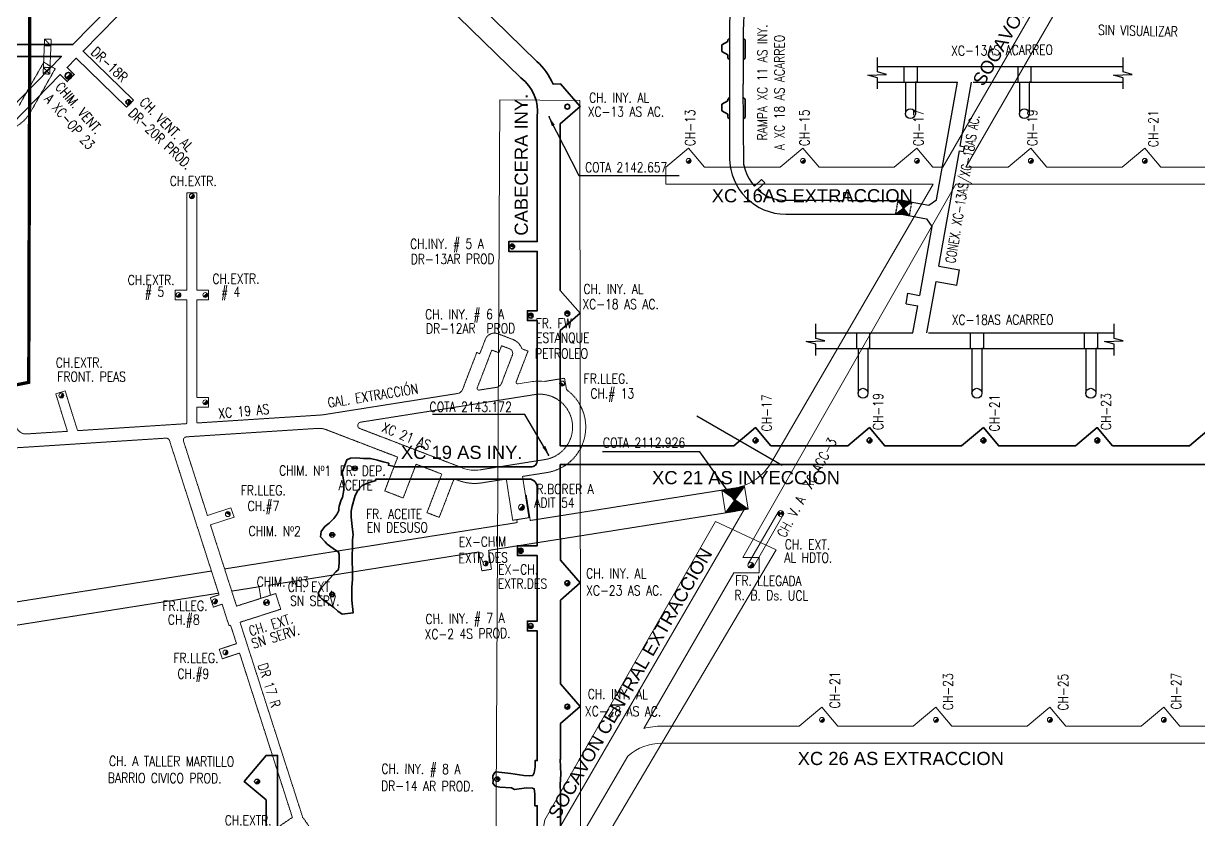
# Model space of a CAD drawing. Header units: millimetres. Extents: x -28 to 1943, y -5245 to 2752.
# Drawn here: x 774.6 to 1131.8, y -4538.3 to -4296.3 of the extents above; entities that cross this region are included whole.
import ezdxf
from ezdxf.enums import TextEntityAlignment as Align

# ---------------------------------------------------------------- set-up
doc = ezdxf.new("R2010")
doc.units = ezdxf.units.MM
for name, pattern in [('CONTINUA', [0]), ('HIDDEN', [0.375, 0.25, -0.125]), ('HIDDEN2', [0.1875, 0.125, -0.0625])]:
    doc.linetypes.add(name, pattern=pattern)
for name, color, linetype, lineweight, transparency in [('15-212', 1, 'Continuous', 18, 0.5), ('186', 1, 'Continuous', 18, 0.5), ('188', 1, 'Continuous', 18, 0.5)]:
    doc.layers.add(name, color=color, linetype=linetype, lineweight=lineweight, transparency=transparency)
doc.styles.add('DG-T1-473 TO 560$1$Standard', font='arial.ttf')
doc.styles.add('ROMANS', font='romans.shx', dxfattribs={"width": 0.8})
doc.dimstyles.new('1-75', dxfattribs={"dimscale": 0.075, "dimtxt": 2.5, "dimasz": 3, "dimexe": 1, "dimexo": 2, "dimgap": 1, "dimtad": 1, "dimzin": 1, "dimtxsty": 'ROMANS', "dimcen": 2.5, "dimclrd": 1, "dimclre": 1, "dimclrt": 7, "dimaunit": 1, "dimadec": 3, "dimazin": 0, "dimtfac": 1, "dimtmove": 0, "dimatfit": 3, "dimfxl": 1.25, "dimarcsym": 0})
pattern_1 = [(45, (-18.060367, -4517.293513), (-0.00883883476, 0.00883883476), []), (135, (-18.060367, -4517.293513), (-0.00883883476, -0.00883883476), [])]

msp = doc.modelspace()

# ---------------------------------------------------------------- hatches: boundary and pattern name
at = {"lineweight": 35}
for points in [[(789.201, -4312.137, 0.202929), (788.897, -4311.419), (787.505, -4312.854, 0.6626085)], [(922.428, -4363.788), (923.807, -4364.379, 0.1014234), (923.868, -4364.084, 0.8158321)], [(928.075, -4384.817), (929.454, -4385.408, 0.1014234), (929.515, -4385.113, 0.8158321)], [(939.214, -4384.175), (940.593, -4384.765, 0.1014234), (940.654, -4384.47, 0.8158321)], [(997.603, -4422.465), (996.654, -4423.626, 0.6326048), (997.878, -4423.045, 0.2250362)], [(1032.244, -4422.465), (1031.295, -4423.626, 0.6326048), (1032.519, -4423.045, 0.2250362)], [(1066.885, -4422.465), (1065.936, -4423.626, 0.6326048), (1067.16, -4423.045, 0.2250362)], [(1101.526, -4422.465), (1100.577, -4423.626, 0.6326048), (1101.801, -4423.045, 0.2250362)], [(939.377, -4467.005, 0.6655196), (940.654, -4466.47, 0.2008265), (940.43, -4465.936)], [(929.515, -4479.469, 0.0122131), (929.514, -4479.432), (928.016, -4479.503, 0.9777622)], [(939.377, -4504.556, 0.6655196), (940.654, -4504.022, 0.2008265), (940.43, -4503.487)]]:
    msp.add_hatch(color=7, dxfattribs=at).paths.add_polyline_path(points)
h = msp.add_hatch(color=7, dxfattribs=at)
h.paths.add_polyline_path([(806.276, -4320.928), (806.277, -4320.928, 0.1444813), (806.701, -4320.911), (807.175, -4320.426, 0.0762314), (807.209, -4320.201, 0.3437291), (806.642, -4319.474)])
h.paths.add_polyline_path([(806.701, -4320.911, 0.2388083), (807.175, -4320.426)], flags=17)
at = {"lineweight": 9}
for color, points in [(1, [(977.315, -4337.514), (976.256, -4338.576, 0.6676438), (977.535, -4338.045, 0.1992968)]), (1, [(1012.092, -4337.514), (1011.033, -4338.576, 0.6676438), (1012.312, -4338.045, 0.1992968)]), (1, [(1046.733, -4337.514), (1045.674, -4338.576, 0.6676438), (1046.953, -4338.045, 0.1992968)]), (1, [(1081.374, -4337.514), (1080.315, -4338.576, 0.6676438), (1081.594, -4338.045, 0.1992968)]), (1, [(1116.015, -4337.514), (1114.956, -4338.576, 0.6676438), (1116.235, -4338.045, 0.1992968)]), (252, [(826.509, -4348.781, 0.1989124), (826.29, -4348.25), (825.229, -4349.311, 0.6681786)]), (252, [(822.44, -4378.813, 0.1989124), (822.22, -4378.283), (821.159, -4379.343, 0.6681786)]), (252, [(830.579, -4378.813, 0.1989124), (830.359, -4378.283), (829.298, -4379.343, 0.6681786)]), (252, [(937.709, -4405.329, 0.1583844), (937.565, -4405.769, 0.7265425), (938.922, -4406.21)]), (252, [(786.825, -4409.364, 0.2788742), (786.423, -4408.7), (785.727, -4410.028, 0.5638754)]), (252, [(830.579, -4411.456, 0.1989124), (830.359, -4410.926), (829.298, -4411.987, 0.6681786)]), (8, [(925.357, -4444.054, 0.6448295), (926.877, -4443.365, 0.2159315), (926.565, -4442.676)]), (252, [(836.005, -4445.108), (837.339, -4445.793, 0.1191795), (837.422, -4445.45, 0.7870235)]), (1, [(996.594, -4461.015, 0.2250362), (996.263, -4460.318), (995.124, -4461.711, 0.4621817), (996.473, -4461.465), (996.473, -4461.464, 0.1314457)]), (7, [(1016.809, -4508.579, 0.6655196), (1018.086, -4508.045, 0.2008265), (1017.862, -4507.511)]), (7, [(1051.45, -4508.579, 0.6655196), (1052.727, -4508.045, 0.2008265), (1052.503, -4507.511)]), (7, [(1086.091, -4508.579, 0.6655196), (1087.368, -4508.045, 0.2008265), (1087.144, -4507.511)]), (7, [(1120.732, -4508.579, 0.6655196), (1122.009, -4508.045, 0.2008265), (1121.785, -4507.511)])]:
    msp.add_hatch(color=color, dxfattribs=at).paths.add_polyline_path(points)
at = {"lineweight": 25}
h = msp.add_hatch(dxfattribs=at)
h.set_pattern_fill('ANSI37', color=8, scale=0.1, style=0)
h.set_pattern_definition(pattern_1)
h.paths.add_polyline_path([(1041.899, -4350.091), (1040.377, -4350.091), (1042.112, -4352.412), (1044.557, -4350.564), (1042.935, -4350.275)])
h = msp.add_hatch(dxfattribs=at)
h.set_pattern_fill('ANSI37', color=8, scale=0.1, style=0)
h.set_pattern_definition(pattern_1)
h.paths.add_polyline_path([(1042.112, -4352.412), (1039.626, -4354.291), (1041.528, -4354.291), (1043.82, -4354.699)])
h = msp.add_hatch(color=5)
h.paths.add_polyline_path([(875.316, -4431.535), (874.783, -4431.008, 0.197863), (874.565, -4431.536, 0.197414), (874.782, -4432.063)])
h.paths.add_polyline_path([(876.065, -4431.536, 0.1974243), (875.849, -4431.009), (875.316, -4431.535), (875.85, -4432.062, 0.1969754)])
at = {"lineweight": 9}
h = msp.add_hatch(dxfattribs=at)
h.set_pattern_fill('ANSI37', color=1, scale=2.333333, angle=-80.99999, style=0)
h.set_pattern_definition([(324.000011, (-620.06632, -1739.9235), (0.171437322, 0.235963322), []), (54.000011, (-620.06632, -1739.9235), (-0.235963322, 0.171437322), [])])
h.paths.add_polyline_path([(987.992, -4445.041), (994.906, -4443.946), (990.902, -4441.036)])
h.paths.add_polyline_path([(993.811, -4437.032), (986.897, -4438.127), (990.902, -4441.036)])
h = msp.add_hatch(color=252, dxfattribs=at)
h.paths.add_polyline_path([(1004.783, -4445.273), (1004.086, -4444.703, 0.0402606), (1004.004, -4444.822), (1004.003, -4444.823, 0.1314457), (1003.883, -4445.273, 0.2250362), (1004.213, -4445.969)])
h.paths.add_polyline_path([(1005.352, -4444.576), (1004.783, -4445.273), (1005.479, -4445.842, 0.0402606), (1005.562, -4445.723), (1005.562, -4445.722, 0.1314457), (1005.683, -4445.273, 0.2250362)])
h = msp.add_hatch(color=5)
h.paths.add_polyline_path([(868.419, -4451.785), (867.886, -4451.257, 0.197863), (867.668, -4451.786, 0.197414), (867.885, -4452.313)])
h.paths.add_polyline_path([(869.168, -4451.786, 0.1974243), (868.952, -4451.258), (868.419, -4451.785), (868.953, -4452.312, 0.1969754)])
at = {"lineweight": 35}
h = msp.add_hatch(color=7, dxfattribs=at)
h.paths.add_polyline_path([(926.036, -4455.915, 0.4142136), (925.04, -4456.278), (925.72, -4456.595)])
h.paths.add_polyline_path([(925.72, -4456.595), (925.403, -4457.274, 0.4142136), (926.4, -4456.911)])
at = {"linetype": 'HIDDEN2', "lineweight": 9}
for points in [[(915.81, -4460.482, 0.2916324), (915.376, -4459.802), (914.743, -4461.161, 0.1987024), (915.316, -4461.186), (915.317, -4461.186, 0.3149156)], [(833.106, -4471.317), (832.429, -4472.656, 0.5591336), (833.518, -4471.987, 0.2827637)], [(836.298, -4486.875), (835.62, -4488.214, 0.5591336), (836.709, -4487.544, 0.2827637)]]:
    msp.add_hatch(color=252, dxfattribs=at).paths.add_polyline_path(points)
at = {"lineweight": 9}
h = msp.add_hatch(color=252, dxfattribs=at)
h.paths.add_polyline_path([(848.44, -4472.368), (847.66, -4471.92, 0.1309365), (847.541, -4472.368, 0.2682971), (847.992, -4473.148)])
h.paths.add_polyline_path([(848.888, -4471.587), (848.44, -4472.368), (849.221, -4472.816, 0.131218), (849.341, -4472.368, 0.2688136)])
h = msp.add_hatch(color=5)
h.paths.add_polyline_path([(868.393, -4469.901), (867.86, -4469.373, 0.197863), (867.642, -4469.901, 0.197414), (867.859, -4470.429)])
h.paths.add_polyline_path([(869.142, -4469.901, 0.1974243), (868.926, -4469.374), (868.393, -4469.901), (868.927, -4470.428, 0.1969754)])
for points in [[(846.329, -4526.794, 0.2009395), (846.105, -4526.259), (845.053, -4527.328, 0.6653629)], [(919.071, -4526.625, 0.2168257), (919.329, -4526.06, 0.349716), (918.746, -4525.329, 0.0538072), (918.586, -4525.31), (918.586, -4525.31, 0.1832036), (918.087, -4525.494)]]:
    msp.add_hatch(color=7).paths.add_polyline_path(points)

# ---------------------------------------------------------------- linework, layer by layer
at = {"color": 252, "linetype": 'HIDDEN2', "lineweight": 9}
for p, q in [((780.985, -4300.986), (780.519, -4311.561)), ((780.985, -4300.986), (782.895, -4303.073)), ((780.985, -4300.986), (782.983, -4301.074)), ((782.983, -4301.074), (782.517, -4311.649)), ((780.897, -4302.984), (782.895, -4303.073)), ((777.605, -4313.506), (780.717, -4308.052)), ((780.717, -4308.052), (784.191, -4310.035)), ((780.519, -4311.561), (782.605, -4309.651)), ((780.519, -4311.561), (782.517, -4311.649)), ((780.607, -4309.563), (782.605, -4309.651)), ((782.449, -4311.487), (780.674, -4309.727)), ((781.078, -4315.489), (784.191, -4310.035)), ((773.242, -4321.149), (777.605, -4313.506)), ((776.715, -4323.132), (781.078, -4315.489)), ((824.259, -4347.781), (824.259, -4377.313)), ((827.259, -4347.781), (827.259, -4377.313)), ((824.259, -4380.313), (824.259, -4417.939)), ((827.259, -4380.313), (827.259, -4409.956)), ((914.956, -4392.343), (913.291, -4396.68)), ((923.399, -4392.371), (918.832, -4390.618)), ((912.358, -4396.321), (908.057, -4407.524)), ((913.291, -4396.68), (912.358, -4396.321)), ((916.933, -4395.566), (912.516, -4407.071)), ((919.08, -4396.39), (916.933, -4395.566)), ((919.904, -4394.243), (919.08, -4396.39)), ((922.324, -4395.172), (919.904, -4394.243)), ((923.187, -4397.11), (919.91, -4405.647)), ((927.944, -4395.878), (924.368, -4405.194)), ((927.944, -4395.878), (926.057, -4395.153)), ((933.054, -4405.084), (939.068, -4404.131)), ((787.209, -4407.963), (790.99, -4420.081)), ((913.061, -4407.744), (918.355, -4406.906)), ((784.345, -4408.856), (787.909, -4420.279)), ((865.876, -4415.218), (906.503, -4408.783)), ((877.01, -4417.504), (929.939, -4409.121)), ((827.259, -4412.956), (827.259, -4417.747)), ((827.259, -4417.747), (864.954, -4415.32)), ((790.99, -4420.081), (824.259, -4417.939)), ((759.016, -4426.147), (817.921, -4422.356)), ((775.467, -4421.08), (787.909, -4420.279)), ((824.095, -4421.959), (864.02, -4419.389)), ((866.556, -4419.775), (888.328, -4428.132)), ((876.808, -4419.425), (908.165, -4431.463)), ((818.937, -4423.048), (834.023, -4469.996)), ((823.207, -4423.262), (830.471, -4445.867)), ((884.385, -4438.405), (888.328, -4428.132)), ((913.314, -4432.004), (933.067, -4428.875)), ((889.987, -4440.555), (893.93, -4430.283)), ((893.93, -4430.283), (901.729, -4433.276)), ((897.221, -4445.019), (901.729, -4433.276)), ((926.279, -4434), (933.693, -4432.826)), ((900.955, -4446.452), (905.463, -4434.71)), ((913.939, -4435.954), (921.341, -4434.782)), ((923.287, -4447.332), (921.341, -4434.782)), ((928.226, -4446.55), (926.279, -4434)), ((884.385, -4438.405), (889.987, -4440.555)), ((927.153, -4439.635), (927.39, -4439.598)), ((928.627, -4447.404), (927.39, -4439.598)), ((928.627, -4447.404), (990.597, -4437.584)), ((897.221, -4445.019), (900.955, -4446.452)), ((991.101, -4444.591), (915.947, -4456.495)), ((924.676, -4448.03), (924.534, -4447.135)), ((831.389, -4448.724), (839.332, -4473.443)), ((835.697, -4462.131), (924.676, -4448.03)), ((849.126, -4467.09), (912.985, -4456.97)), ((912.985, -4456.97), (913.892, -4462.699)), ((915.948, -4456.501), (916.855, -4462.229)), ((915.376, -4459.802), (914.743, -4461.161)), ((681.961, -4486.493), (831.699, -4462.764)), ((913.892, -4462.699), (916.855, -4462.229)), ((837.864, -4468.875), (846.163, -4467.56)), ((846.163, -4467.56), (846.722, -4471.068)), ((849.126, -4467.09), (849.612, -4470.139)), ((760.613, -4481.117), (833.866, -4469.508)), ((831.35, -4470.873), (834.023, -4469.996)), ((832.285, -4473.724), (831.35, -4470.873)), ((832.429, -4472.656), (833.106, -4471.317)), ((851.233, -4469.618), (839.332, -4473.443)), ((851.233, -4469.618), (852.763, -4474.379)), ((832.285, -4473.724), (834.941, -4472.852)), ((834.941, -4472.852), (837.054, -4479.426)), ((852.763, -4474.379), (840.386, -4478.356)), ((837.53, -4479.274), (839.321, -4484.849)), ((840.386, -4478.356), (859.429, -4537.619)), ((834.062, -4486.595), (839.32, -4484.844)), ((835.01, -4489.441), (834.062, -4486.595)), ((835.62, -4488.214), (836.298, -4486.875)), ((835.01, -4489.441), (840.238, -4487.701)), ((840.238, -4487.701), (856.3, -4537.685)), ((856.3, -4537.685), (852.434, -4540.319)), ((859.429, -4537.619), (865.678, -4546.544))]:
    msp.add_line(p, q, dxfattribs=at)
at = {"color": 3, "lineweight": 35}
for p, q in [((988.715, -4301.262), (989.215, -4300.752)), ((993.926, -4301.204), (993.41, -4300.77)), ((993.922, -4306.758), (993.926, -4301.204)), ((986.826, -4304.767), (986.828, -4302.738)), ((988.711, -4305.747), (986.826, -4304.767)), ((986.828, -4302.738), (988.714, -4301.723)), ((988.714, -4301.723), (988.715, -4301.262)), ((988.71, -4306.758), (988.711, -4305.747)), ((989.21, -4307.231), (988.71, -4306.758)), ((993.41, -4307.264), (993.922, -4306.758)), ((988.715, -4319.32), (989.215, -4318.81)), ((993.926, -4319.262), (993.443, -4318.856)), ((986.826, -4322.825), (986.828, -4320.796)), ((986.828, -4320.796), (988.714, -4319.781)), ((988.714, -4319.781), (988.715, -4319.32)), ((993.922, -4324.816), (993.926, -4319.262)), ((988.711, -4323.805), (986.826, -4322.825)), ((988.71, -4324.816), (988.711, -4323.805)), ((989.21, -4325.289), (988.71, -4324.816)), ((993.494, -4325.238), (993.922, -4324.816))]:
    msp.add_line(p, q, dxfattribs=at)
at = {"color": 8, "lineweight": 25}
for p, q in [((989.21, -4297.914), (989.21, -4314.732)), ((993.41, -4297.914), (993.41, -4314.732)), ((1034.185, -4309.291), (1108.926, -4309.291)), ((1042.222, -4309.292), (1042.222, -4314.091)), ((1046.222, -4309.292), (1046.222, -4314.092)), ((1076.835, -4309.292), (1076.835, -4314.092)), ((1080.835, -4309.292), (1080.835, -4314.092)), ((989.21, -4314.732), (989.21, -4337.191)), ((993.607, -4339.426), (993.41, -4314.732)), ((1033.976, -4314.092), (1058.563, -4314.092)), ((1042.222, -4314.091), (1042.722, -4314.092)), ((1042.722, -4314.092), (1042.722, -4323.529)), ((1046.222, -4314.092), (1045.722, -4314.092)), ((1045.722, -4314.092), (1045.722, -4323.665)), ((1052.18, -4349.892), (1058.563, -4314.092)), ((1059.349, -4333.611), (1062.829, -4314.092)), ((1063.248, -4314.091), (1108.926, -4314.091)), ((1076.835, -4314.092), (1077.335, -4314.092)), ((1077.335, -4314.092), (1077.335, -4323.662)), ((1080.835, -4314.092), (1080.335, -4314.092)), ((1080.335, -4314.092), (1080.335, -4323.453)), ((1052.855, -4370.031), (1059.103, -4334.989)), ((1059.102, -4334.989), (1060.383, -4335.219)), ((1060.63, -4333.841), (1059.348, -4333.611)), ((1060.383, -4335.219), (1060.63, -4333.841)), ((996.769, -4345.761), (998.946, -4343.665)), ((998.946, -4343.665), (999.917, -4344.674)), ((996.249, -4345.146), (997.409, -4345.146)), ((999.917, -4344.674), (997.761, -4346.75)), ((1021.012, -4350.079), (1006.341, -4350.102)), ((1021.012, -4350.091), (1023.913, -4350.091)), ((1023.916, -4347.791), (1023.913, -4350.091)), ((1023.915, -4348.788), (1023.913, -4350.091)), ((1025.316, -4347.791), (1023.916, -4347.791)), ((1025.313, -4350.091), (1025.316, -4347.791)), ((1025.313, -4350.091), (1041.899, -4350.091)), ((1041.899, -4350.091), (1049.86, -4351.51)), ((1049.86, -4351.51), (1052.18, -4349.892)), ((1006.31, -4354.291), (1021.036, -4354.291)), ((1021.036, -4354.291), (1041.528, -4354.291)), ((1041.528, -4354.291), (1049.122, -4355.645)), ((1050.74, -4357.965), (1047, -4378.942)), ((1049.122, -4355.645), (1050.74, -4357.965)), ((1052.855, -4370.031), (1059.168, -4371.157)), ((1058.326, -4375.882), (1059.168, -4371.157)), ((1049.243, -4390.292), (1052.013, -4374.757)), ((1052.013, -4374.757), (1058.326, -4375.882)), ((1042.907, -4381.462), (1043.469, -4378.312)), ((1043.469, -4378.312), (1047, -4378.942)), ((1042.907, -4381.462), (1046.439, -4382.092)), ((1044.976, -4390.292), (1046.439, -4382.092)), ((1015.433, -4390.292), (1044.976, -4390.292)), ((1027.779, -4390.292), (1027.779, -4395.092)), ((1031.779, -4390.292), (1031.779, -4395.092)), ((1049.662, -4390.292), (1106.114, -4390.292)), ((1062.42, -4390.292), (1062.42, -4395.092)), ((1066.42, -4390.292), (1066.42, -4395.092)), ((1097.061, -4390.292), (1097.061, -4395.092)), ((1101.061, -4390.292), (1101.061, -4395.092)), ((1015.433, -4395.092), (1106.114, -4395.092)), ((1027.779, -4395.092), (1028.279, -4395.092)), ((1028.279, -4395.092), (1028.279, -4408.63)), ((1031.779, -4395.092), (1031.279, -4395.092)), ((1031.279, -4395.092), (1031.279, -4408.63)), ((1062.42, -4395.092), (1062.92, -4395.092)), ((1062.92, -4395.092), (1062.92, -4408.665)), ((1066.42, -4395.092), (1065.92, -4395.092)), ((1065.92, -4395.092), (1065.92, -4408.665)), ((1097.061, -4395.092), (1097.561, -4395.092)), ((1097.561, -4395.092), (1097.561, -4408.691)), ((1101.061, -4395.092), (1100.561, -4395.092)), ((1100.561, -4395.092), (1100.561, -4408.777))]:
    msp.add_line(p, q, dxfattribs=at)
at = {"color": 5, "lineweight": 35}
for p, q in [((787.505, -4312.854), (788.897, -4311.419)), ((807.985, -4319.595), (805.89, -4321.742)), ((806.642, -4319.474), (806.276, -4320.928)), ((922.428, -4363.788), (923.807, -4364.379)), ((922.428, -4363.788), (923.807, -4364.379)), ((928.075, -4384.817), (929.454, -4385.408)), ((939.214, -4384.175), (940.593, -4384.765)), ((996.654, -4423.626), (997.603, -4422.465)), ((1031.295, -4423.626), (1032.244, -4422.465)), ((1065.936, -4423.626), (1066.885, -4422.465)), ((1100.577, -4423.626), (1101.526, -4422.465)), ((925.04, -4456.278), (926.4, -4456.911)), ((926.036, -4455.915), (925.403, -4457.274)), ((939.377, -4467.005), (940.43, -4465.936)), ((928.018, -4479.503), (929.517, -4479.432)), ((939.377, -4504.556), (940.43, -4503.487))]:
    msp.add_line(p, q, dxfattribs=at)
at = {"color": 1, "lineweight": 9}
for p, q in [((969.854, -4339.946), (969.854, -4345.146)), ((976.256, -4338.576), (977.315, -4337.514)), ((1011.033, -4338.576), (1012.092, -4337.514)), ((1045.674, -4338.576), (1046.733, -4337.514)), ((1080.315, -4338.576), (1081.374, -4337.514)), ((1114.956, -4338.576), (1116.015, -4337.514)), ((986.897, -4438.127), (993.811, -4437.032)), ((994.906, -4443.946), (986.897, -4438.127)), ((986.897, -4438.127), (987.992, -4445.041)), ((993.811, -4437.032), (987.992, -4445.041)), ((993.811, -4437.032), (994.906, -4443.946)), ((987.992, -4445.041), (994.906, -4443.946)), ((994.914, -4460.564), (1004.003, -4444.822)), ((996.473, -4461.465), (1005.562, -4445.723)), ((1004.086, -4444.703), (1005.479, -4445.842)), ((1004.213, -4445.969), (1005.352, -4444.576)), ((995.124, -4461.711), (996.263, -4460.318)), ((1016.809, -4508.579), (1017.862, -4507.511)), ((1051.45, -4508.579), (1052.503, -4507.511)), ((1086.091, -4508.579), (1087.144, -4507.511)), ((1120.732, -4508.579), (1121.785, -4507.511))]:
    msp.add_line(p, q, dxfattribs=at)
at = {"color": 252, "lineweight": 9}
for p, q in [((824.259, -4347.781), (827.259, -4347.781)), ((825.229, -4349.311), (826.29, -4348.25)), ((820.69, -4377.313), (820.69, -4380.313)), ((820.69, -4377.313), (824.259, -4377.313)), ((821.159, -4379.343), (822.22, -4378.283)), ((827.259, -4377.313), (830.829, -4377.313)), ((829.298, -4379.343), (830.359, -4378.283)), ((830.829, -4377.313), (830.829, -4380.313)), ((820.69, -4380.313), (824.259, -4380.313)), ((827.259, -4380.313), (830.829, -4380.313)), ((939.616, -4407.588), (939.068, -4404.131)), ((784.345, -4408.856), (787.209, -4407.963)), ((924.913, -4405.867), (929.313, -4405.17)), ((937.709, -4405.329), (938.922, -4406.21)), ((786.423, -4408.7), (785.727, -4410.028)), ((830.829, -4409.956), (827.259, -4409.956)), ((829.298, -4411.987), (830.359, -4410.926)), ((830.829, -4409.956), (830.829, -4412.956)), ((830.829, -4412.956), (827.259, -4412.956)), ((905.735, -4434.814), (905.423, -4434.814)), ((905.463, -4434.71), (906.732, -4435.197)), ((837.641, -4443.563), (830.471, -4445.867)), ((838.559, -4446.42), (837.641, -4443.563)), ((838.559, -4446.42), (831.389, -4448.724)), ((836.005, -4445.108), (837.339, -4445.793)), ((847.659, -4471.919), (849.22, -4472.816)), ((848.888, -4471.587), (847.991, -4473.148))]:
    msp.add_line(p, q, dxfattribs=at)
at = {"color": 251, "linetype": 'HIDDEN'}
for p, q in [((1040.376, -4350.088), (1039.626, -4354.291)), ((1039.626, -4354.291), (1044.557, -4350.564)), ((1040.376, -4350.088), (1043.82, -4354.699)), ((1044.557, -4350.564), (1043.82, -4354.699))]:
    msp.add_line(p, q, dxfattribs=at)
at = {"color": 252, "linetype": 'Continuous'}
for p, q in [((1041.899, -4350.091), (1040.377, -4350.091)), ((1042.935, -4350.275), (1041.899, -4350.091)), ((1044.557, -4350.564), (1042.935, -4350.275))]:
    msp.add_line(p, q, dxfattribs=at)
at = {"color": 18, "linetype": 'CONTINUA', "true_color": 0x000000, "transparency": 33554687}
msp.add_line((979.234, -4415.597), (1005.207, -4430.611), dxfattribs=at)
at = {"color": 5}
for p, q in [((874.783, -4431.008), (875.85, -4432.062)), ((874.783, -4432.062), (875.85, -4431.008)), ((867.886, -4451.257), (868.953, -4452.312)), ((867.886, -4452.312), (868.953, -4451.257)), ((867.86, -4469.373), (868.927, -4470.428)), ((867.86, -4470.428), (868.927, -4469.373)), ((845.053, -4527.328), (846.105, -4526.259))]:
    msp.add_line(p, q, dxfattribs=at)
at = {"color": 8, "lineweight": 9}
msp.add_line((926.565, -4442.676), (925.357, -4444.054), dxfattribs=at)
at = {"color": 8, "linetype": 'HIDDEN2', "lineweight": 9}
for p, q in [((923.287, -4447.332), (928.226, -4446.55)), ((837.53, -4479.274), (837.054, -4479.426))]:
    msp.add_line(p, q, dxfattribs=at)
at = {"color": 7}
msp.add_line((918.087, -4525.494), (919.072, -4526.625), dxfattribs=at)
at = {"color": 5, "lineweight": 35}
for points in [[(773.939, -4193.795), (775.222, -4192.945), (777.473, -4190.155), (779.578, -4187.812), (781.84, -4184.678), (783.419, -4182.822), (784.956, -4180.963), (786.046, -4179.776), (787.558, -4178.903), (788.779, -4179.395), (791.207, -4181.867), (792.492, -4182.722), (850.971, -4239.789), (830.234, -4261.041), (828.113, -4258.918), (826.716, -4260.35), (828.837, -4262.472), (789.596, -4302.688), (715.552, -4302.688)], [(818.529, -4278.191), (792.691, -4304.67), (807.985, -4319.595)], [(718.552, -4306.288), (786.083, -4306.288), (724.366, -4369.535)], [(805.89, -4321.742), (790.596, -4306.818), (787.812, -4309.67), (789.963, -4311.756), (787.874, -4313.909), (785.717, -4311.817), (726.943, -4372.05)], [(1246.632, -4430.395), (937.756, -4430.395), (937.768, -4445.956), (937.779, -4459.481), (943.808, -4466.379), (937.789, -4471.639), (937.809, -4497.028), (943.808, -4503.93), (937.865, -4509.124), (937.828, -4520.072), (937.713, -4520.072), (937.903, -4524.586), (937.733, -4527.732), (937.873, -4530.321), (937.802, -4532.241), (937.909, -4534.335), (937.839, -4534.335), (937.844, -4540.333)]]:
    msp.add_lwpolyline(points, dxfattribs=at)
at = {"color": 1, "lineweight": 9}
for points in [[(969.854, -4339.945), (976.772, -4334.14), (981.643, -4339.946), (1004.63, -4339.946), (1011.549, -4334.14), (1016.42, -4339.946), (1039.271, -4339.946), (1046.19, -4334.14), (1051.061, -4339.946), (1054.113, -4339.946), (1122.783, -4221.005), (1122.681, -4220.946), (1126.903, -4214.081), (1128.225, -4211.793), (1128.898, -4210.175), (1131.474, -4205.816), (1133.264, -4201.935)], [(1132.136, -4221.291), (1131.024, -4220.337), (1130.234, -4221.204), (1128.088, -4224.267), (1126.811, -4227.027), (1126.378, -4226.777), (1092.586, -4285.308), (1100.383, -4289.8), (1098.386, -4293.266), (1090.586, -4288.772), (1061.041, -4339.946), (1073.912, -4339.946), (1080.831, -4334.14), (1085.702, -4339.946), (1108.553, -4339.946), (1115.472, -4334.14), (1120.343, -4339.946), (1143.194, -4339.946)], [(993.621, -4444.086), (937.844, -4540.333), (926.422, -4610.508), (922.92, -4610.51)]]:
    msp.add_lwpolyline(points, dxfattribs=at)
at = {"color": 5, "lineweight": 35}
for points in [[(930.765, -4540.268), (930.765, -4534.167), (930.046, -4534.167), (929.979, -4530.52), (929.838, -4528.991), (929.325, -4528.762), (927.478, -4528.701), (923.877, -4529.202), (922.886, -4528.743), (919.369, -4528.479), (917.98, -4528.197), (917.293, -4527.273), (917.305, -4526.799), (917.275, -4525.301), (917.268, -4525.118), (917.545, -4524.419), (917.995, -4523.943), (918.198, -4523.791), (920.896, -4524.133), (922.751, -4524.373), (926.718, -4524.98), (928.444, -4525.03), (929.373, -4524.943), (929.783, -4524.168), (930.119, -4522.284), (930.071, -4520.432), (930.765, -4520.432), (930.765, -4480.969), (927.765, -4480.969), (927.765, -4477.969), (930.765, -4477.969), (930.765, -4458.095), (924.72, -4458.095), (924.72, -4455.095), (930.765, -4455.095), (930.765, -4437.314, 0.4142136), (928.265, -4434.814), (926.405, -4434.814), (881.625, -4434.834), (881.654, -4435.236), (879.47, -4435.91), (877.48, -4436.774), (876.26, -4438.121), (875.393, -4439.843), (874.481, -4443.072), (874.215, -4444.544), (874.216, -4444.638), (874.219, -4446.497), (874.266, -4447.209), (874.433, -4449.334), (874.736, -4451.647), (874.543, -4453.29), (874.568, -4455.496), (874.437, -4458.139), (874.434, -4459.96), (874.558, -4462.363), (874.603, -4465.25), (874.409, -4467.772), (874.394, -4471.59), (874.816, -4475.467), (871.416, -4475.901), (870.078, -4474.958), (868.863, -4473.831), (867.422, -4472.765), (866.155, -4471.911), (865.289, -4471.212), (864.638, -4470.649), (864.179, -4469.544), (865.231, -4467.714), (867.557, -4465.176), (869.532, -4463.058), (870.294, -4462.339), (870.548, -4460.391), (870.576, -4458.637), (870.488, -4457.78), (870.325, -4457.014), (868.75, -4455.903), (866.919, -4454.608), (866.797, -4454.49), (866.274, -4453.891), (864.809, -4452.365), (865.033, -4450.733), (866.17, -4449.272), (867.453, -4448.249), (868.892, -4446.753), (869.772, -4445.557), (870.45, -4444.373), (870.443, -4443.618), (870.569, -4442.992), (871.164, -4441.093), (871.494, -4440.416), (871.662, -4439.896), (871.838, -4438.656), (871.961, -4437.966), (871.976, -4437.414), (872.039, -4436.15), (871.415, -4432.854), (872.168, -4430.831), (872.906, -4428.906), (874.003, -4428.425), (875.735, -4428.37), (877.944, -4428.575), (880.047, -4428.496), (882.176, -4429.051), (883.947, -4429.582), (885.618, -4430.005), (885.496, -4430.593), (887.244, -4430.958), (887.251, -4431.114), (928.765, -4431.114, 0.4142136), (930.765, -4429.114), (930.765, -4386.613), (927.765, -4386.613), (927.765, -4383.613), (930.765, -4383.613), (930.765, -4365.584), (922.065, -4365.584), (922.065, -4362.584), (930.765, -4362.584), (930.765, -4324.612, 0.265552), (925.789, -4312.803), (853.547, -4242.305)], [(1135.679, -4419.14), (1129.059, -4424.695), (1105.699, -4424.695), (1101.038, -4419.14), (1094.418, -4424.695), (1071.058, -4424.695), (1066.397, -4419.14), (1059.777, -4424.695), (1036.417, -4424.695), (1031.756, -4419.14), (1025.136, -4424.695), (1001.776, -4424.695), (997.115, -4419.14), (990.495, -4424.695), (937.765, -4424.695), (937.765, -4389.659), (943.808, -4384.378), (937.765, -4377.464), (937.765, -4326.732), (943.808, -4321.451), (937.865, -4314.651), (935.568, -4314.69, 0.0974156), (930.678, -4307.793), (895.422, -4273.389)], [(734.069, -4579.156), (845.926, -4579.232, 0.4217551), (848.328, -4576.379), (848.328, -4532.364), (841.674, -4526.78), (848.328, -4518.85), (851.828, -4518.85), (851.828, -4576.379, 0.2375732), (854.254, -4579.238), (893.287, -4579.266)]]:
    msp.add_lwpolyline(points, format="xyb", dxfattribs=at)
at = {"color": 252}
for points in [[(1034.185, -4316.175), (1034.185, -4312.756), (1031.261, -4312.005), (1036.923, -4311.727), (1034.185, -4311.002), (1034.185, -4306.547)], [(1108.926, -4316.176), (1108.926, -4312.756), (1106.002, -4312.005), (1111.664, -4311.728), (1108.926, -4311.002), (1108.926, -4306.547)], [(1015.433, -4397.176), (1015.433, -4393.757), (1012.51, -4393.006), (1018.171, -4392.728), (1015.433, -4392.003), (1015.433, -4387.548)], [(1106.114, -4397.176), (1106.114, -4393.757), (1103.19, -4393.006), (1108.852, -4392.728), (1106.114, -4392.003), (1106.114, -4387.548)]]:
    msp.add_lwpolyline(points, dxfattribs=at)
at = {"color": 1, "lineweight": 9}
for points in [[(1148.969, -4509.945), (1126.116, -4509.945), (1121.245, -4504.14), (1114.328, -4509.945), (1091.475, -4509.945), (1086.604, -4504.14), (1079.687, -4509.945), (1056.834, -4509.945), (1051.963, -4504.14), (1045.046, -4509.945), (1022.193, -4509.945), (1017.322, -4504.14), (1010.405, -4509.945), (968.701, -4509.945, 0.0678246), (963.121, -4510.676), (990.539, -4463.365), (998.27, -4463.365), (998.27, -4458.665), (993.263, -4458.665), (1058.039, -4345.146), (1164.968, -4345.146)], [(969.854, -4345.146), (1051.132, -4345.146), (1001.525, -4430.395, -0.2156171), (990.058, -4437.669)], [(943.541, -4544.463), (958.281, -4519.028, -0.1833313), (968.674, -4515.145), (1135.979, -4515.145), (1135.979, -4537.168), (1141.179, -4537.168), (1141.179, -4515.145), (1268.158, -4515.145), (1275.076, -4520.949), (1279.946, -4515.145), (1391.45, -4515.145)]]:
    msp.add_lwpolyline(points, format="xyb", dxfattribs=at)
at = {"color": 252, "lineweight": 9}
for points in [[(933.054, -4405.084, 0.0671163), (929.313, -4405.17, 1)], [(930.181, -4405.061, 0.0156365), (929.313, -4405.17, 0.9999999)], [(908.165, -4431.463, 0.1316525), (913.314, -4432.004, 0.1316525)]]:
    msp.add_lwpolyline(points, format="xyb", dxfattribs=at)
at = {"color": 252, "linetype": 'HIDDEN2', "lineweight": 9}
for points in [[(933.693, -4432.826, 0.6718751), (939.616, -4407.588, 0.9999999)], [(906.732, -4435.197, 0.1316525), (913.939, -4435.954, 0.1316525)]]:
    msp.add_lwpolyline(points, format="xyb", dxfattribs=at)
at = {"color": 5, "lineweight": 35}
for centre, radius in [((788.201, -4312.137), 1), ((806.459, -4320.201), 0.75), ((939.904, -4321.542), 0.75), ((923.118, -4364.084), 0.75), ((928.765, -4385.113), 0.75), ((939.904, -4384.47), 0.75), ((939.904, -4384.47), 0.75), ((997.128, -4423.045), 0.75), ((1031.769, -4423.045), 0.75), ((1066.41, -4423.045), 0.75), ((1101.051, -4423.045), 0.75), ((925.72, -4456.595), 0.75), ((939.904, -4466.47), 0.75), ((928.765, -4479.469), 0.75), ((939.904, -4504.022), 0.75)]:
    msp.add_circle(centre, radius, dxfattribs=at)
at = {"color": 8, "lineweight": 25}
for centre in [(1044.213, -4323.692), (1078.854, -4323.692), (1029.779, -4408.692), (1064.42, -4408.692), (1099.061, -4408.692)]:
    msp.add_circle(centre, 1.5, dxfattribs=at)
at = {"color": 7, "lineweight": 9}
for centre, radius in [((976.785, -4338.045), 0.75), ((1011.562, -4338.045), 0.75), ((1046.203, -4338.045), 0.75), ((1080.844, -4338.045), 0.75), ((1115.485, -4338.045), 0.75), ((995.694, -4461.015), 0.9), ((1017.336, -4508.045), 0.75), ((1051.977, -4508.045), 0.75), ((1086.618, -4508.045), 0.75), ((1121.259, -4508.045), 0.75)]:
    msp.add_circle(centre, radius, dxfattribs=at)
at = {"color": 252, "lineweight": 9}
for centre, radius in [((825.759, -4348.781), 0.75), ((821.69, -4378.813), 0.75), ((829.829, -4378.813), 0.75), ((938.315, -4405.769), 0.75), ((786.075, -4409.364), 0.75), ((829.829, -4411.456), 0.75), ((836.672, -4445.45), 0.75), ((1004.783, -4445.273), 0.9), ((848.441, -4472.368), 0.9)]:
    msp.add_circle(centre, radius, dxfattribs=at)
at = {"color": 5}
for centre in [(875.315, -4431.536), (868.419, -4451.785), (868.393, -4469.901), (845.579, -4526.794)]:
    msp.add_circle(centre, 0.75, dxfattribs=at)
at = {"color": 8, "lineweight": 9}
msp.add_circle((925.961, -4443.365), 0.916, dxfattribs=at)
at = {"color": 252, "linetype": 'HIDDEN2', "lineweight": 9}
for centre in [(915.06, -4460.482), (832.768, -4471.987), (835.959, -4487.544)]:
    msp.add_circle(centre, 0.75, dxfattribs=at)
at = {"color": 7}
msp.add_circle((918.579, -4526.06), 0.75, dxfattribs=at)
msp.add_circle((918.579, -4526.06), 0.75, dxfattribs=at)
at = {"color": 8, "lineweight": 25}
for centre, radius, start, end in [((1054.637, -4298.002), 65.427, 153.27474, 179.92288), ((1064.779, -4299.621), 71.39, 163.37543, 178.63023), ((1006.495, -4337.005), 17.286, 180.61446, 269.38554), ((1006.495, -4337.005), 13.086, 189.9645, 221.99559), ((1006.495, -4337.005), 13.086, 228.12935, 269.38554)]:
    msp.add_arc(centre, radius, start, end, dxfattribs=at)
at = {"color": 252, "linetype": 'HIDDEN2', "lineweight": 9}
for centre, radius, start, end in [((766.294, -4317.183), 12, 300, 330.28196), ((917.757, -4393.418), 3, 69, 159), ((921.787, -4396.572), 4.5, 18.37879, 69), ((921.787, -4396.572), 1.5, 339, 69), ((912.983, -4407.251), 0.5, 159, 279), ((918.043, -4404.93), 2, 279, 339), ((931.503, -4418.998), 10, 279, 99), ((864.312, -4405.341), 10, 273.68292, 279), ((864.754, -4409.321), 6, 273.68292, 279), ((775.274, -4418.087), 3, 184.95617, 273.68292), ((877.166, -4418.492), 1, 99, 249), ((817.985, -4423.354), 1, 17.8143, 93.68292), ((824.159, -4422.956), 1, 93.68292, 197.8143), ((864.406, -4425.376), 6, 69, 93.68292)]:
    msp.add_arc(centre, radius, start, end, dxfattribs=at)
at = {"color": 252, "lineweight": 9}
for centre, radius, start, end in [((906.19, -4406.808), 2, 279, 339), ((924.835, -4405.373), 0.5, 159, 279)]:
    msp.add_arc(centre, radius, start, end, dxfattribs=at)
at = {"color": 7, "lineweight": 9}
msp.add_arc((987.749, -4421.355), 23.477, 278.20988, 284.48346, dxfattribs=at)
at = {"color": 5, "linetype": 'Continuous'}
for p in [(934.343, -4324.645), (934.22, -4427.549)]:
    msp.add_point(p, dxfattribs=at)
at = {"color": 251, "linetype": 'HIDDEN'}
msp.add_point((1042.134, -4352.192), dxfattribs=at)
at = {"color": 7, "linetype": 'Continuous', "lineweight": 9}
msp.add_point((990.859, -4441.096), dxfattribs=at)
at = {"layer": '15-212', "lineweight": 35, "const_width": 1}
msp.add_lwpolyline([(694.654, -4242.009), (776.613, -4242.474), (776.147, -4405.382), (656.469, -4429.585), (651.813, -4410.502), (693.723, -4401.658), (672.768, -4241.078), (694.654, -4242.009)], close=True, dxfattribs=at)
at = {"layer": '186'}
msp.add_lwpolyline([(919.409, -4319.475), (917.414, -4687.744), (882.5, -4746.224), (883.478, -4939.176), (905.499, -4939.193), (907.292, -4747.539), (944.086, -4683.498), (943.68, -4319.681), (919.409, -4319.475)], close=True, dxfattribs=at)
at = {"layer": '188'}
msp.add_lwpolyline([(984.935, -4447.676), (1003.413, -4456.288), (950.64, -4545.587), (931.53, -4662.719), (931.573, -4680.398), (920.629, -4706.759), (917.171, -5027.382), (903.282, -5027.382), (900.882, -4698.097), (911.423, -4672.947), (911.423, -4658.432), (933.012, -4538.426), (984.935, -4447.676)], close=True, dxfattribs=at)

# ---------------------------------------------------------------- texts
at = {"color": 7, "lineweight": 9, "style": 'DG-T1-473 TO 560$1$Standard'}
for p in [(1066.382, -4315.636), (937.288, -4538.513)]:
    msp.add_text('SOCAVON CENTRAL EXTRACCION', height=4, rotation=60, dxfattribs=at).set_placement(p)
at = {"color": 8, "style": 'ROMANS'}
for s, rotation, width, p in [('RAMPA XC 11 AS INY.', 90, 0.8, (1000.681, -4331.844)), ('A XC 18 AS ACARREO', 90, 0.8, (1005.894, -4334.761)), ('XC-13AS ACARREO', 0.63243, 0.8, (1056.617, -4306.053)), ('CONEX. XC-13AS/XC-18AS AC.', 80.5409, 0.7, (1057.793, -4369.359)), ('XC-18AS ACARREO', 0.16421, 0.8, (1056.771, -4387.878))]:
    msp.add_text(s, height=3, rotation=rotation, dxfattribs=dict(at, width=width)).set_placement(p)
at = {"color": 7, "lineweight": 9, "style": 'ROMANS', "width": 0.8}
for s, rotation, p in [('SIN VISUALIZAR', 358.69213, (1101.222, -4299.679)), ('CH-13', 90, (978.722, -4333.605)), ('CH-15', 90, (1013.499, -4333.605)), ('CH-17', 90, (1048.14, -4333.605)), ('CH-19', 90, (1082.781, -4333.605)), ('CH-21', 90, (1119.571, -4333.844)), ('CH. V. A  XC ACC-3', 61.87991, (1006.143, -4452.899)), ('CH. EXT.', 359.58102, (1006.003, -4456.158)), ('AL HDTO.', 359.58102, (1005.87, -4460.156)), ('FR. LLEGADA', 359.58102, (990.948, -4467.161)), ('R. B. Ds. UCL', 359.58102, (990.699, -4471.585)), ('CH-27', 90, (1126.52, -4504.908)), ('CH-21', 90, (1022.731, -4504.537)), ('CH-23', 90, (1057.12, -4505.067)), ('CH-25', 90, (1092.148, -4505.216))]:
    msp.add_text(s, height=3, rotation=rotation, dxfattribs=at).set_placement(p)
at = {"color": 7, "style": 'ROMANS', "width": 0.8}
for s, rotation, p in [('DR-18R', 316.83221, (794.822, -4305.277)), ('CHIM. VENT.', 311.09781, (784.006, -4315.731)), ('A XC-OP 23', 311.09781, (780.703, -4319.365)), ('CH. VENT. AL ', 314.59469, (809.599, -4320.458)), ('DR-20R PROD.', 316.38237, (806.226, -4323.867)), ('CH.INY. # 5 A ', 0.19331, (892.073, -4364.795)), ('DR-13AR PROD', 0.19331, (892.292, -4369.412)), ('CH. INY. # 6 A', 0.19331, (896.67, -4386.223)), ('DR-12AR  PROD', 0.19331, (896.913, -4390.522)), ('CH-17', 90, (1001.997, -4420.315)), ('CH-19', 90, (1035.884, -4419.903)), ('CH-21', 90, (1071.279, -4420.315)), ('CH-23', 90, (1105.166, -4419.903)), ('CHIM. Nº1', 359.6896, (852.236, -4433.688)), ('CHIM. Nº2', 359.6896, (842.989, -4452.103)), ('EX-CHIM', 0.84637, (906.929, -4455.463)), ('EXTR.DES', 0.84637, (906.835, -4460.342)), ('CHIM. Nº3', 359.6896, (845.432, -4467.478)), ('CH. INY. # 7 A', 0.84637, (896.793, -4478.87)), ('XC-2 4S PROD.', 0.84637, (896.528, -4483.511)), ('CH. INY. AL', 359.6896, (946.102, -4501.678)), ('XC-28 AS AC.', 359.6896, (945.238, -4506.87)), ('CH. A TALLER MARTILLO', 359.6896, (800.537, -4522.011)), ('CH. INY. # 8 A', 359.6896, (883.34, -4524.403)), ('BARRIO CIVICO PROD.', 359.6896, (800.192, -4527.136)), ('DR-14 AR PROD.', 359.6896, (883.25, -4529.58))]:
    msp.add_text(s, height=3, rotation=rotation, dxfattribs=at).set_placement(p)
at = {"color": 7, "style": 'DG-T1-473 TO 560$1$Standard'}
msp.add_text('CABECERA INY.', height=4, rotation=90, dxfattribs=at).set_placement((927.887, -4360.782))
at = {"color": 7, "style": 'ROMANS', "width": 0.8}
for s, p in [('CH. INY. AL', (946.493, -4320.314)), ('XC-13 AS AC.', (946.106, -4324.563)), ('CH. INY. AL', (944.781, -4378.5)), ('XC-18 AS AC.', (944.493, -4383.116)), ('CH. INY. AL', (945.635, -4464.994)), ('XC-23 AS AC.', (945.635, -4470.186))]:
    msp.add_text(s, height=3, dxfattribs=at).set_placement(p)
at = {"color": 7, "linetype": 'Continuous', "style": 'ROMANS', "width": 0.8}
for s, p in [('COTA 2142.657', (945.3, -4341.513)), ('COTA 2143.172', (898.009, -4414.342))]:
    msp.add_text(s, height=3, dxfattribs=at).set_placement(p)
at = {"color": 8, "lineweight": 9, "style": 'ROMANS', "width": 0.8}
for s, p in [('CH.EXTR.', (826.163, -4345.665)), ('CH.EXTR.', (839.137, -4375.401)), ('CH.EXTR.', (813.369, -4375.743)), ('# 5', (814.408, -4379.313)), ('# 4', (837.543, -4379.385)), ('FR. FW ', (936.583, -4388.946)), (' ESTANQUE', (937.689, -4393.321)), ('PETROLEO', (938.131, -4398.108)), ('CH.EXTR.', (791.501, -4400.901)), ('FRONT. PEAS', (795.272, -4405.176)), ('FR.LLEG.', (951.674, -4405.756)), ('CH.# 13', (953.583, -4410.277)), ('FR. DEP.', (877.681, -4433.786)), ('FR.LLEG.', (847.456, -4439.715)), ('ACEITE', (875.568, -4438.129)), ('R.BORER A', (939.22, -4439.328)), ('ADIT 54', (935.971, -4443.489)), ('CH.#7', (847.524, -4444.496)), ('FR. ACEITE', (887.228, -4446.93)), ('EN DESUSO', (888.23, -4451.012)), ('CH. EXT.', (861.809, -4469.087)), ('FR.LLEG.', (823.644, -4474.851)), ('SN SERV.', (863.087, -4473.324)), ('CH.#8', (823.294, -4479.05)), ('FR.LLEG.', (826.981, -4490.699)), ('CH.#9', (826.191, -4495.511)), ('CH.EXTR.', (842.861, -4540.068))]:
    msp.add_text(s, height=3, dxfattribs=at).set_placement(p, align=Align.CENTER)
at = {"color": 7, "lineweight": 9, "style": 'DG-T1-473 TO 560$1$Standard'}
for s, p in [('XC 16AS EXTRACCION', (983.803, -4350.64)), ('XC 26 AS EXTRACCION', (1009.929, -4521.765))]:
    msp.add_text(s, height=4, dxfattribs=at).set_placement(p)
at = {"color": 8, "lineweight": 9, "style": 'ROMANS', "width": 0.8}
for s, rotation, p in [('GAL. EXTRACCIÓN', 9.0753, (867.309, -4413.09)), ('XC 19 AS', 5.2141, (833.92, -4416.39)), ('XC 21 AS', 337.90714, (883.184, -4420.252)), ('DR 17 R', 287.36671, (845.788, -4491.332))]:
    msp.add_text(s, height=3, rotation=rotation, dxfattribs=at).set_placement(p)
for s, p in [('COTA 2112.926', (950.724, -4425.216)), ('EX-CH.', (918.882, -4463.787)), ('EXTR.DES', (918.748, -4468.094))]:
    msp.add_text(s, height=3, dxfattribs=at).set_placement(p)
at = {"color": 7, "style": 'DG-T1-473 TO 560$1$Standard'}
for s, p in [('XC 19 AS INY.', (889.31, -4428.676)), ('XC 21 AS INYECCIÓN', (965.666, -4436.358))]:
    msp.add_text(s, height=4, dxfattribs=at).set_placement(p)
at = {"color": 8, "lineweight": 9, "style": 'ROMANS', "width": 0.8}
for s, p in [('CH. EXT.', (850.186, -4480.579)), ('SN SERV.', (851.604, -4484.199))]:
    msp.add_text(s, height=3, rotation=17.02095, dxfattribs=at).set_placement(p, align=Align.CENTER)

# ---------------------------------------------------------------- leaders
at = {"color": 7, "linetype": 'Continuous'}
for points in [[(934.265, -4324.613), (943.447, -4342.477), (973.93, -4342.477)], [(934.311, -4427.545), (927.003, -4415.168), (898.937, -4415.168)]]:
    msp.add_leader(points, dimstyle='1-75', override={"dimasz": 40, "dimtad": 0}, dxfattribs=at)
at = {"color": 8, "linetype": 'Continuous', "lineweight": 9}
msp.add_leader([(990.708, -4441.346), (980.148, -4426.509), (950.641, -4426.509)], dimstyle='1-75', override={"dimasz": 40, "dimgap": 1, "dimtad": 0}, dxfattribs=at)

doc.saveas('drawing.dxf')
